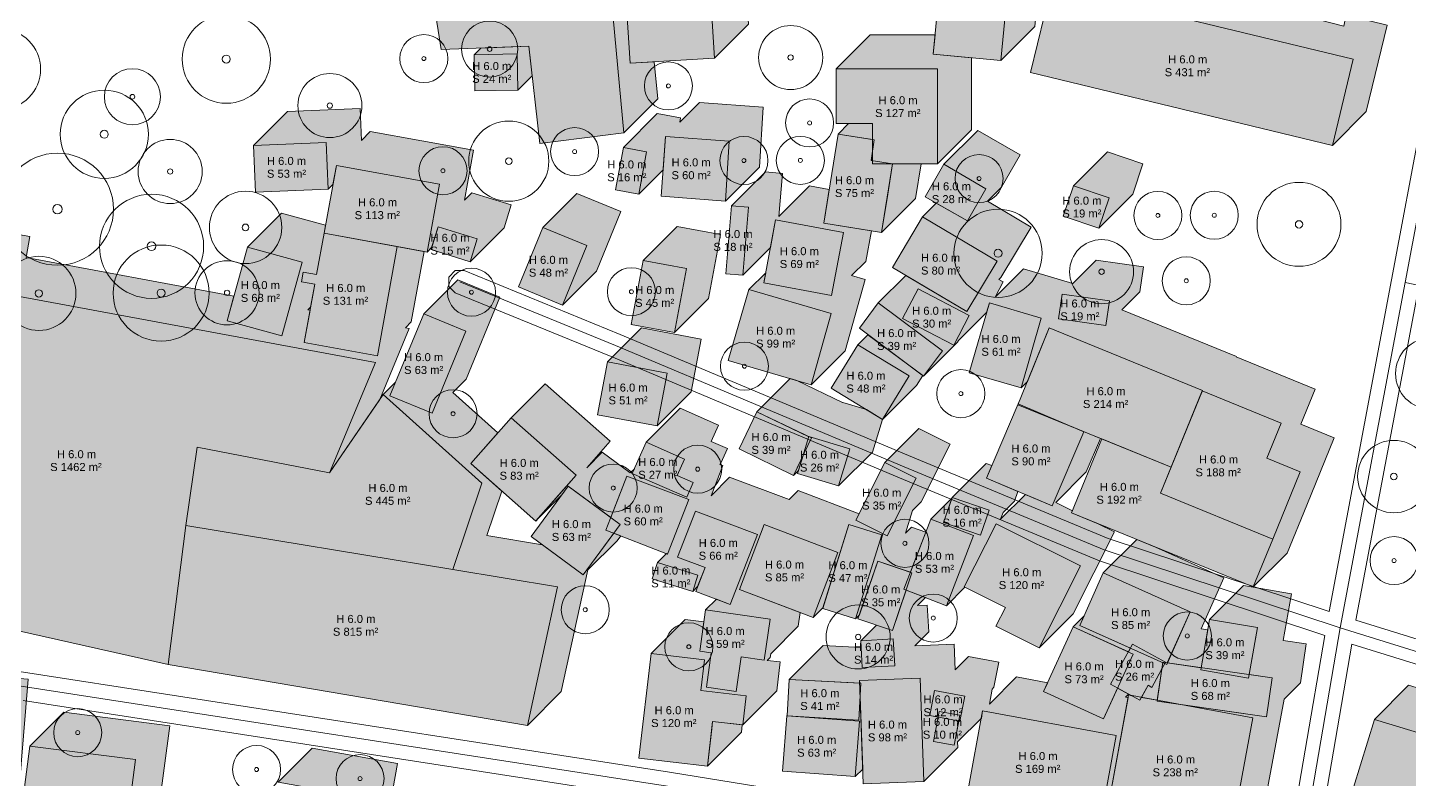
# Model space of a CAD drawing. Header units: metres. Extents: x -4 to 969, y -5 to 964.
# Drawn here: x 601.1 to 773.7, y 338.3 to 432.2 of the extents above; entities that cross this region are included whole.
import ezdxf

# ---------------------------------------------------------------- set-up
doc = ezdxf.new("R2010")
doc.units = ezdxf.units.M
doc.header["$MEASUREMENT"] = 0
for name, color, linetype, lineweight, true_color in [('TPX_BUILDING_AREAS_TEXT', 7, 'CONTINUOUS', 0, 0x000000), ('TPX_BUILDING_HEIGHTS_TEXT', 7, 'CONTINUOUS', 0, 0x000000), ('TPX_BUILDINGS', 7, 'CONTINUOUS', 0, 0x000000), ('TPX_BUILDINGS_HATCH', 7, 'CONTINUOUS', 0, 0xf0f0f0), ('TPX_BUILDINGS_SHADOWS_HATCH', 7, 'CONTINUOUS', 0, 0x000000), ('TPX_BUILDINGS_SHADOWS_OUTLINES', 7, 'CONTINUOUS', 0, 0x000000), ('TPX_ROADS_AXES', 7, 'CONTINUOUS', 0, 0x323232), ('TPX_ROADS_CONTOURS', 7, 'CONTINUOUS', 0, 0x646464), ('TPX_VEGETATION_TREES_INDIVIDUAL', 7, 'CONTINUOUS', 0, 0x136734)]:
    doc.layers.add(name, color=color, linetype=linetype, lineweight=lineweight, true_color=true_color)
doc.styles.add('TPX_TEXTE', font='arial.ttf')

# ---------------------------------------------------------------- blocks, each defined once
blk = doc.blocks.new('TREETR005_CR065')
at = {"layer": 'TPX_VEGETATION_TREES_INDIVIDUAL'}
for radius in [6.5, 0.542]:
    blk.add_circle((0, 0, 0.04), radius, dxfattribs=at)
blk = doc.blocks.new('TREETR003_CR040')
at = {"layer": 'TPX_VEGETATION_TREES_INDIVIDUAL'}
for radius in [4, 0.333]:
    blk.add_circle((0, 0, 0.04), radius, dxfattribs=at)
blk = doc.blocks.new('TREETR004_CR044')
at = {"layer": 'TPX_VEGETATION_TREES_INDIVIDUAL'}
for radius in [4.44, 0.417]:
    blk.add_circle((0, 0, 0.04), radius, dxfattribs=at)
blk = doc.blocks.new('TREETR003_CR030')
at = {"layer": 'TPX_VEGETATION_TREES_INDIVIDUAL'}
for radius in [3, 0.25]:
    blk.add_circle((0, 0, 0.04), radius, dxfattribs=at)
blk = doc.blocks.new('TREETR005_CR052')
at = {"layer": 'TPX_VEGETATION_TREES_INDIVIDUAL'}
for radius in [5.24, 0.458]:
    blk.add_circle((0, 0, 0.04), radius, dxfattribs=at)
blk = doc.blocks.new('TREETR005_CR060')
at = {"layer": 'TPX_VEGETATION_TREES_INDIVIDUAL'}
for radius in [6, 0.5]:
    blk.add_circle((0, 0, 0.04), radius, dxfattribs=at)
blk = doc.blocks.new('TREETR005_CR046')
at = {"layer": 'TPX_VEGETATION_TREES_INDIVIDUAL'}
for radius in [4.63, 0.458]:
    blk.add_circle((0, 0, 0.04), radius, dxfattribs=at)
blk = doc.blocks.new('TREETR003_CR035')
at = {"layer": 'TPX_VEGETATION_TREES_INDIVIDUAL'}
for radius in [3.5, 0.292]:
    blk.add_circle((0, 0, 0.04), radius, dxfattribs=at)
blk = doc.blocks.new('TREETR006_CR070')
at = {"layer": 'TPX_VEGETATION_TREES_INDIVIDUAL'}
for radius in [7, 0.583]:
    blk.add_circle((0, 0, 0.04), radius, dxfattribs=at)
blk = doc.blocks.new('TREETR005_CR055')
at = {"layer": 'TPX_VEGETATION_TREES_INDIVIDUAL'}
for radius in [5.51, 0.5]:
    blk.add_circle((0, 0, 0.04), radius, dxfattribs=at)
blk = doc.blocks.new('TREETR004_CR050')
at = {"layer": 'TPX_VEGETATION_TREES_INDIVIDUAL'}
for radius in [5, 0.417]:
    blk.add_circle((0, 0, 0.04), radius, dxfattribs=at)
blk = doc.blocks.new('TREETR004_CR045')
at = {"layer": 'TPX_VEGETATION_TREES_INDIVIDUAL'}
for radius in [4.52, 0.417]:
    blk.add_circle((0, 0, 0.04), radius, dxfattribs=at)

msp = doc.modelspace()

# ---------------------------------------------------------------- hatches: boundary and pattern name
at = {"layer": 'TPX_BUILDINGS_HATCH'}
for points in [[(673.31, 443.75), (650.85, 441.83), (652.8, 429.45), (663.73, 429.83), (665.12, 417.71), (675.6, 419.02), (673.31, 443.75)], [(685.92, 444.35), (675.38, 443.7), (676.39, 427.71), (686.93, 428.36), (685.92, 444.35)], [(715.29, 439.68), (714.26, 428.86), (722.72, 428.05), (723.76, 438.86), (715.29, 439.68)], [(729.03, 437.36), (726.41, 426.57), (764.12, 417.43), (766.72, 428.23), (729.03, 437.36)], [(662.3, 428.88), (656.9, 428.76), (657, 424.26), (662.38, 424.37), (662.3, 428.88)], [(702.15, 427.02), (702.15, 420.19), (706.66, 420.19), (706.66, 415.16), (714.8, 415.16), (714.81, 427.03), (702.15, 427.02)], [(638.44, 417.81), (629.34, 417.46), (629.58, 411.64), (638.67, 411.98), (638.44, 417.81)], [(680.83, 418.58), (680.26, 411.12), (688.3, 410.51), (688.78, 417.98), (680.83, 418.58)], [(702.37, 418.87), (700.58, 407.76), (707.81, 406.59), (709.19, 415.16), (706.49, 415.59), (706.9, 418.15), (702.37, 418.87)], [(675.55, 417.2), (674.56, 411.92), (677.48, 411.37), (678.46, 416.65), (675.55, 417.2)], [(639.7, 414.95), (638.16, 406.48), (651.05, 404.14), (652.6, 412.61), (639.7, 414.95)], [(715.58, 415.1), (713.24, 411.05), (718.53, 408.02), (720.85, 412.05), (715.58, 415.1)], [(731.78, 412.41), (730.49, 408.63), (734.94, 407.11), (736.22, 410.9), (731.78, 412.41)], [(689.06, 409.9), (688.37, 401.44), (690.49, 401.27), (691.18, 409.73), (689.06, 409.9)], [(694.57, 408.18), (693.09, 400.29), (701.57, 398.71), (703.04, 406.6), (694.57, 408.18)], [(712.92, 408.56), (709.16, 402.23), (718.45, 396.7), (722.26, 403.02), (712.92, 408.56)], [(635.57, 401.61), (635.35, 400.42), (637, 400.12), (635.68, 392.83), (644.82, 391.18), (647.3, 404.83), (638.16, 406.48), (637.22, 401.32), (635.57, 401.61)], [(652.4, 407.3), (651.53, 404.47), (656.43, 402.93), (657.31, 405.8), (652.4, 407.3)], [(665.51, 407.21), (662.45, 399.78), (667.95, 397.52), (671, 404.96), (665.51, 407.21)], [(628.59, 404.77), (626.04, 395.57), (632.88, 393.68), (635.43, 402.87), (628.59, 404.77)], [(678.04, 403.1), (676.54, 395.09), (681.95, 394.09), (683.44, 402.1), (678.04, 403.1)], [(596.7, 399.21), (589.57, 359.19), (618.67, 352.62), (620.9, 370), (622.31, 379.78), (638.84, 376.59), (644.57, 390.35), (596.7, 399.21)], [(691.23, 399.46), (688.65, 390.58), (699.03, 387.57), (701.53, 396.46), (691.23, 399.46)], [(712.36, 399.53), (710.43, 395.83), (716.85, 392.5), (718.76, 396.2), (712.36, 399.53)], [(730.36, 398.88), (729.92, 395.79), (735.84, 394.95), (736.28, 398.05), (730.36, 398.88)], [(707.4, 397.79), (705.03, 394.62), (713.05, 388.65), (715.4, 391.82), (707.4, 397.79)], [(721.28, 397.78), (718.75, 389.08), (725.25, 387.2), (727.76, 395.9), (721.28, 397.78)], [(650.62, 396.41), (646.4, 386.18), (651.66, 384.03), (655.89, 394.26), (650.62, 396.41)], [(728.74, 394.67), (724.84, 385.08), (743.98, 377.28), (747.88, 386.87), (728.74, 394.67)], [(704.85, 392.56), (701.52, 387.14), (707.92, 383.24), (711.26, 388.67), (704.85, 392.56)], [(673.57, 390.42), (672.34, 383.81), (679.78, 382.43), (681.01, 389.03), (673.57, 390.42)], [(747.86, 386.81), (742.65, 374.03), (756.69, 368.31), (760.1, 376.71), (755.95, 378.41), (757.74, 382.79), (747.86, 386.81)], [(622.31, 379.78), (620.9, 370), (654.26, 364.49), (657.87, 375.3), (645.54, 386.34), (638.84, 376.59), (622.31, 379.78)], [(724.86, 385.18), (720.93, 375.92), (729.13, 372.44), (733.06, 381.7), (724.86, 385.18)], [(661.54, 383.46), (656.48, 377.72), (664.6, 370.55), (669.66, 376.3), (661.54, 383.46)], [(692.24, 384.21), (690, 379.56), (696.81, 376.26), (699.04, 380.93), (692.24, 384.21)], [(678.39, 380.41), (676.67, 376.49), (683.49, 373.52), (684.29, 375.35), (682.29, 376.23), (683.19, 378.29), (678.39, 380.41)], [(698.72, 381.12), (697.31, 376.5), (702.44, 374.93), (703.85, 379.56), (698.72, 381.12)], [(735.31, 380.82), (731.53, 371.57), (754.24, 362.32), (756.69, 368.31), (742.65, 374.03), (743.98, 377.28), (735.31, 380.82)], [(708.2, 377.88), (704.59, 370.67), (708.51, 368.7), (712.13, 375.91), (708.2, 377.88)], [(668.66, 374.9), (664.03, 368.63), (670.52, 363.85), (675.14, 370.12), (668.66, 374.9)], [(675.99, 376.15), (673.38, 369.43), (681.07, 366.43), (683.73, 373.25), (675.99, 376.15)], [(716.64, 373.5), (715.56, 370.39), (720.18, 368.8), (721.25, 371.9), (716.64, 373.5)], [(684.56, 371.77), (682.32, 366.05), (685.76, 364.74), (684.59, 361.77), (688.9, 360.15), (692.31, 368.88), (684.56, 371.77)], [(620.9, 370), (618.67, 352.62), (663.56, 345.02), (667.33, 362.32), (654.26, 364.49), (620.9, 370)], [(693.16, 370.13), (690.07, 362.02), (699.27, 358.52), (702.35, 366.61), (693.16, 370.13)], [(703.73, 370.13), (700.45, 359.63), (704.53, 358.35), (707.82, 368.85), (703.73, 370.13)], [(713.97, 370.79), (710.6, 362.03), (715.92, 359.98), (719.29, 368.74), (713.97, 370.79)], [(722.13, 370.22), (718.12, 362.32), (723.28, 359.74), (722.1, 357.43), (727.48, 354.73), (732.66, 364.95), (722.13, 370.22)], [(679.82, 365.39), (679.17, 363.34), (684.21, 361.75), (684.85, 363.79), (679.82, 365.39)], [(707.32, 365.54), (704.86, 358.33), (709.16, 356.87), (711.6, 364.1), (707.32, 365.54)], [(735.5, 364.08), (732.57, 357.52), (743.42, 352.66), (746.34, 359.22), (735.5, 364.08)], [(685.83, 359.46), (685.09, 354.3), (686.53, 354.11), (685.92, 349.82), (689.66, 349.28), (690.27, 353.58), (693.15, 353.18), (693.88, 358.32), (685.83, 359.46)], [(731.74, 357.35), (728.05, 349.26), (735.54, 345.84), (739.23, 353.95), (731.74, 357.35)], [(748.78, 358.28), (747.69, 351.98), (753.66, 350.95), (754.76, 357.24), (748.78, 358.28)], [(709.26, 355.83), (705.22, 355.6), (705.4, 352.26), (709.45, 352.48), (709.26, 355.83)], [(679.03, 354.01), (677.5, 340.95), (686.05, 339.95), (686.7, 345.54), (690.47, 345.1), (690.9, 348.72), (685.24, 349.38), (685.7, 353.24), (679.03, 354.01)], [(739.16, 355.16), (736.42, 350.17), (740.07, 348.18), (741.1, 350.04), (741.55, 349.78), (743.26, 352.93), (739.16, 355.16)], [(742.92, 352.92), (742.23, 348.05), (755.9, 346.12), (756.58, 350.99), (742.92, 352.92)], [(696.28, 350.78), (696.02, 346.23), (704.98, 345.71), (705.23, 350.3), (696.28, 350.78)], [(712.63, 350.92), (705.06, 350.64), (705.52, 337.76), (713.09, 338.03), (712.63, 350.92)], [(714.43, 349.41), (713.83, 346.26), (717.6, 345.55), (718.2, 348.7), (714.43, 349.41)], [(738.67, 348.84), (735.93, 333.98), (751.45, 331.12), (754.19, 345.97), (738.67, 348.84)], [(695.96, 346.22), (695.44, 339.31), (704.51, 338.64), (705.03, 345.55), (695.96, 346.22)], [(714.99, 346.79), (714.29, 343.04), (716.88, 342.56), (717.58, 346.32), (714.99, 346.79)], [(720.43, 346.84), (718.63, 337.04), (735.33, 333.98), (737.13, 343.77), (720.43, 346.84)], [(769.4, 345.79), (766.77, 337.27), (785.02, 331.72), (787.65, 340.25), (769.4, 345.79)], [(601.42, 342.46), (600.04, 331.88), (613.25, 330.18), (614.63, 340.76), (601.42, 342.46)]]:
    msp.add_hatch(color=256, dxfattribs=at).paths.add_polyline_path(points)
at = {"layer": 'TPX_BUILDINGS_SHADOWS_HATCH'}
for points in [[(732.54, 440.88), (729.03, 437.36), (766.72, 428.23), (764.12, 417.43), (768.36, 421.68), (770.97, 432.48), (766.7, 433.51), (769.77, 436.59), (775.42, 464.66), (736.65, 468.68), (732.41, 464.44), (771.18, 460.41), (765.53, 432.34), (732.54, 440.88)], [(655.09, 446.07), (650.85, 441.83), (673.31, 443.75), (675.6, 419.02), (679.84, 423.26), (679.41, 427.9), (676.39, 427.71), (675.38, 443.7), (685.92, 444.35), (686.93, 428.36), (691.17, 432.61), (690.16, 448.59), (682.91, 448.15), (684.09, 449.33), (680.93, 448.8), (681.31, 446.55), (675.08, 445.51), (674.71, 447.75), (655.09, 446.07)], [(719.53, 443.92), (715.29, 439.68), (723.76, 438.86), (722.72, 428.05), (726.97, 432.3), (728, 443.1), (719.53, 443.92)], [(657.76, 429.62), (656.9, 428.76), (662.3, 428.88), (662.38, 424.37), (664.15, 426.13), (663.73, 429.83), (657.76, 429.62)], [(706.39, 431.27), (702.15, 427.02), (714.81, 427.03), (714.8, 415.16), (719.04, 419.4), (719.05, 428.4), (714.26, 428.86), (714.49, 431.27), (706.39, 431.27)], [(633.59, 421.71), (629.34, 417.46), (638.44, 417.81), (638.67, 411.98), (639.27, 412.58), (639.7, 414.95), (652.6, 412.61), (651.05, 404.14), (651.6, 404.7), (652.4, 407.3), (657.31, 405.8), (656.43, 402.93), (660.68, 407.17), (661.55, 410.04), (656.64, 411.54), (655.7, 410.6), (656.84, 416.85), (643.94, 419.19), (642.84, 418.09), (642.69, 422.05), (633.59, 421.71)], [(679.79, 421.44), (675.55, 417.2), (678.46, 416.65), (677.48, 411.37), (680.51, 414.41), (680.83, 418.58), (688.78, 417.98), (688.3, 410.51), (692.54, 414.75), (693.03, 422.23), (685.07, 422.82), (682.6, 420.35), (682.7, 420.89), (679.79, 421.44)], [(703.69, 420.19), (702.37, 418.87), (706.66, 418.18), (706.66, 420.19), (703.69, 420.19)], [(706.66, 416.69), (706.49, 415.59), (706.66, 415.56), (706.66, 416.69)], [(736.02, 416.65), (731.78, 412.41), (736.22, 410.9), (734.94, 407.11), (739.18, 411.35), (740.46, 415.14), (736.02, 416.65)], [(708.59, 411.39), (707.81, 406.59), (712.06, 410.84), (712.75, 415.16), (709.17, 415.16), (709.19, 415.16), (708.59, 411.39)], [(693.3, 414.14), (689.06, 409.9), (691.18, 409.73), (690.49, 401.27), (693.92, 404.69), (694.57, 408.18), (703.04, 406.6), (701.57, 398.71), (693.09, 400.29), (693.33, 401.55), (691.23, 399.46), (701.53, 396.46), (699.03, 387.57), (703.27, 391.81), (705.77, 400.7), (704.06, 401.2), (705.82, 402.96), (706.53, 406.8), (700.58, 407.76), (701.26, 411.97), (698.81, 412.42), (694.99, 408.6), (695.43, 413.97), (693.3, 414.14)], [(669.75, 411.46), (665.51, 407.21), (671, 404.96), (667.95, 397.52), (672.19, 401.77), (675.25, 409.21), (669.75, 411.46)], [(682.28, 407.35), (678.04, 403.1), (683.44, 402.1), (681.95, 394.09), (686.19, 398.33), (687.68, 406.34), (682.28, 407.35)], [(647.1, 387.9), (645.54, 386.34), (657.87, 375.3), (654.26, 364.49), (667.33, 362.32), (663.56, 345.02), (667.8, 349.26), (671.11, 364.45), (674.76, 368.09), (675.22, 368.71), (674.35, 369.05), (670.52, 363.85), (665.45, 367.58), (658.51, 368.73), (660.36, 374.29), (656.48, 377.72), (659.86, 381.56), (654.23, 386.6), (655.9, 388.27), (660.13, 398.5), (654.86, 400.66), (650.62, 396.41), (655.89, 394.26), (651.66, 384.03), (646.4, 386.18), (647.1, 387.9)], [(677.82, 394.66), (673.57, 390.42), (681.01, 389.03), (679.78, 382.43), (684.03, 386.67), (685.26, 393.28), (677.82, 394.66)], [(706.11, 393.82), (704.85, 392.56), (711.26, 388.67), (707.92, 383.24), (712.17, 387.48), (712.94, 388.73), (706.11, 393.82)], [(665.78, 387.7), (661.54, 383.46), (669.66, 376.3), (664.6, 370.56), (667.86, 373.82), (668.66, 374.9), (673.98, 370.98), (675.99, 376.15), (683.73, 373.25), (681.07, 366.43), (680.92, 366.49), (679.82, 365.39), (684.85, 363.79), (684.21, 361.75), (684.83, 362.37), (685.76, 364.74), (682.32, 366.05), (684.56, 371.77), (692.31, 368.88), (688.9, 360.15), (687.17, 360.8), (685.83, 359.46), (693.88, 358.32), (693.15, 353.18), (690.27, 353.58), (689.66, 349.28), (685.92, 349.82), (686.53, 354.11), (685.09, 354.3), (685.62, 357.98), (683.27, 358.25), (679.03, 354.01), (685.7, 353.24), (685.24, 349.38), (690.9, 348.72), (690.47, 345.1), (694.71, 349.34), (695.14, 352.97), (693.53, 353.15), (693.9, 353.53), (693.97, 353.99), (697.39, 357.42), (697.64, 359.14), (690.07, 362.02), (693.16, 370.13), (702.35, 366.61), (699.27, 358.52), (700.48, 359.73), (703.73, 370.13), (707.82, 368.85), (704.53, 358.35), (705.04, 358.86), (707.32, 365.54), (711.42, 364.16), (713.35, 369.18), (711.56, 369.79), (710.79, 369.02), (711.68, 371.87), (712.76, 372.94), (716.37, 380.15), (712.45, 382.12), (708.2, 377.88), (712.13, 375.91), (708.51, 368.7), (704.59, 370.67), (704.99, 371.47), (697.4, 374.37), (696.26, 373.23), (688.8, 376.02), (686.5, 373.71), (687.97, 377.49), (687.6, 377.63), (687.73, 377.76), (688.54, 379.6), (686.53, 380.48), (687.43, 382.54), (682.63, 384.66), (678.39, 380.41), (683.19, 378.29), (682.29, 376.23), (684.29, 375.35), (683.49, 373.52), (676.67, 376.49), (676.93, 377.09), (676.4, 376.56), (672.9, 379.14), (670.97, 377.21), (673.9, 380.54), (665.78, 387.7)], [(696.37, 388.34), (692.24, 384.21), (698.71, 381.08), (698.72, 381.12), (703.85, 379.56), (702.44, 374.93), (706.68, 379.17), (707.92, 383.24), (705.91, 384.47), (702.96, 385.37), (702.93, 385.34), (697.23, 388.09), (696.37, 388.34)], [(724.89, 385.21), (724.86, 385.18), (724.88, 385.17), (724.89, 385.21)], [(716.61, 373.44), (713.97, 370.79), (719.29, 368.74), (715.92, 359.98), (718.21, 362.28), (718.12, 362.32), (722.13, 370.22), (732.66, 364.95), (727.48, 354.73), (731.72, 358.97), (736.9, 369.2), (734.86, 370.22), (731.53, 371.57), (731.64, 371.83), (729.56, 372.87), (733.38, 376.68), (735.16, 380.88), (731.13, 382.51), (733.06, 381.7), (729.13, 372.44), (725.78, 373.87), (722.68, 370.77), (723.01, 371.64), (724.42, 373.04), (724.84, 374.26), (720.93, 375.92), (721.6, 377.49), (720.88, 377.74), (716.64, 373.5), (721.25, 371.9), (720.18, 368.8), (715.56, 370.39), (716.61, 373.44)], [(698, 378.75), (696.81, 376.26), (697.43, 376.88), (698, 378.75)], [(739.68, 368.25), (735.5, 364.08), (746.34, 359.22), (743.49, 352.84), (747.73, 352.24), (748.55, 356.96), (747.73, 357.08), (750.58, 363.46), (742.02, 367.3), (739.68, 368.25)], [(755.9, 346.12), (745.2, 347.63), (754.19, 345.97), (751.45, 331.12), (755.69, 335.37), (758.08, 348.3), (760.14, 350.36), (760.83, 355.23), (757.98, 355.63), (759, 361.48), (753.02, 362.52), (748.78, 358.28), (754.76, 357.24), (753.74, 351.39), (756.58, 350.99), (755.9, 346.12)], [(733.11, 358.72), (731.74, 357.35), (738.64, 354.21), (738.9, 354.69), (732.57, 357.52), (733.11, 358.72)], [(741.1, 350.04), (740.27, 348.54), (742.25, 348.18), (742.8, 352.09), (741.55, 349.78), (741.1, 350.04)], [(738.74, 348.9), (738.67, 348.84), (738.95, 348.78), (738.74, 348.9)], [(773.64, 350.04), (769.4, 345.79), (787.65, 340.25), (785.02, 331.72), (789.26, 335.96), (791.89, 344.49), (773.64, 350.04)], [(696.02, 346.27), (695.96, 346.22), (705.03, 345.55), (704.51, 338.64), (705.46, 339.59), (705.13, 348.61), (704.98, 345.71), (696.02, 346.23), (696.02, 346.27)], [(686.59, 344.62), (686.05, 339.95), (690.29, 344.19), (690.4, 345.1), (686.7, 345.54), (686.59, 344.62)], [(636.68, 342.2), (632.44, 337.95), (643.1, 336.04), (642.01, 330), (641.27, 330.13), (637.75, 326.61), (644.06, 326.42), (643.64, 312.61), (647.88, 316.85), (648.3, 330.66), (642.84, 330.83), (646.25, 334.24), (647.34, 340.28), (636.68, 342.2)]]:
    msp.add_hatch(color=256, dxfattribs=at).paths.add_polyline_path(points)
h = msp.add_hatch(color=256, dxfattribs=at)
h.paths.add_polyline_path([(526.35, 418.36), (523.04, 415.05), (545.63, 417.41), (562.34, 421.46), (565.96, 409.11), (563.72, 408.57), (563.14, 407.99), (576.91, 405.41), (597.16, 401.86), (596.7, 399.21), (644.57, 390.35), (638.84, 376.59), (645.13, 385.73), (648.81, 394.59), (648.32, 394.68), (649.06, 395.42), (650.66, 404.22), (647.29, 404.83), (644.82, 391.18), (635.68, 392.83), (636.41, 396.89), (636.14, 396.94), (636.49, 397.28), (637, 400.12), (635.35, 400.42), (635.57, 401.61), (637.22, 401.32), (638.16, 406.48), (638.34, 407.48), (632.83, 409.01), (628.59, 404.77), (635.43, 402.87), (632.88, 393.68), (626.04, 395.57), (626.9, 398.65), (600.94, 403.46), (601.4, 406.1), (581.16, 409.65), (575.77, 410.66), (579.43, 414.32), (577.19, 423.24), (586.04, 425.43), (589.01, 413.61), (593.25, 417.85), (590.29, 429.68), (581.43, 427.49), (578.78, 424.83), (577.53, 424.48), (577.3, 424.24), (577.13, 425.03), (569.98, 423.46), (568.7, 427.83), (559.06, 425.49), (559.92, 426.35), (557.7, 434.84), (555.33, 434.22), (556.47, 435.35), (555.29, 439.24), (555.55, 439.5), (552.2, 450.75), (547.1, 449.23), (546.66, 448.79), (546.03, 450.65), (542.52, 449.47), (540.09, 447.04), (533.47, 445.3), (529.23, 441.05), (538.63, 443.54), (541.82, 431.51), (542.63, 432.33), (538.28, 445.23), (541.79, 446.41), (545.83, 434.46), (545.97, 434.51), (542.85, 444.99), (547.95, 446.5), (551.3, 435.26), (551, 435.16), (552.22, 431.11), (547.35, 429.61), (547.5, 429.04), (553.46, 430.6), (555.68, 422.11), (547.37, 419.95), (544.58, 430.69), (546.56, 431.2), (546.21, 432.32), (545.93, 432.04), (541.17, 431.34), (536.26, 430.04), (532.42, 429.02), (532.15, 430.02), (527.75, 429.38), (523.51, 425.14), (543.25, 428.02), (544.29, 420.97), (526.35, 418.36)])
h.paths.add_polyline_path([(564.97, 419.05), (572.88, 420.79), (575.19, 410.08), (567.27, 408.37), (564.97, 419.05)], flags=16)
h.paths.add_polyline_path([(573.29, 420.23), (577.17, 421.34), (579.1, 414.61), (575.23, 413.49), (573.29, 420.23)], flags=16)
h = msp.add_hatch(color=256, dxfattribs=at)
h.paths.add_polyline_path([(710.84, 401.23), (707.4, 397.79), (715.4, 391.82), (713.05, 388.65), (717.29, 392.89), (717.43, 393.08), (720.93, 396.58), (721.28, 397.78), (727.76, 395.9), (725.25, 387.2), (726.02, 387.97), (728.74, 394.67), (747.88, 386.87), (746.07, 382.4), (747.86, 386.81), (757.74, 382.79), (755.95, 378.41), (760.1, 376.71), (756.69, 368.31), (754.24, 362.32), (758.48, 366.56), (760.93, 372.55), (764.34, 380.95), (760.19, 382.65), (761.98, 387.04), (752.11, 391.06), (752.13, 391.11), (737.82, 396.94), (740.08, 399.19), (740.52, 402.29), (734.61, 403.13), (731.71, 400.23), (725.52, 402.03), (722.01, 398.52), (723, 400.44), (722.47, 400.72), (722.7, 400.95), (726.5, 407.26), (721.03, 410.51), (722.77, 412.26), (725.1, 416.29), (719.82, 419.34), (715.58, 415.1), (720.85, 412.05), (718.53, 408.02), (714.62, 410.26), (712.92, 408.56), (722.26, 403.02), (718.45, 396.7), (710.84, 401.23)])
h.paths.add_polyline_path([(710.43, 395.83), (712.36, 399.53), (718.76, 396.2), (716.85, 392.5), (710.43, 395.83)], flags=16)
h.paths.add_polyline_path([(729.92, 395.79), (730.36, 398.88), (736.28, 398.05), (735.84, 394.95), (729.92, 395.79)], flags=16)
h = msp.add_hatch(color=256, dxfattribs=at)
h.paths.add_polyline_path([(516.91, 364.98), (512.67, 360.74), (522.99, 358.75), (517.62, 331.19), (521.86, 335.44), (522.02, 336.25), (519.59, 336.66), (523.25, 357.95), (530.7, 356.69), (527.04, 335.4), (527.3, 335.66), (530.94, 356.69), (539.79, 355.34), (567.58, 351.14), (564.06, 324.31), (526.49, 325.87), (524.97, 324.36), (538.89, 324.36), (538.9, 306.97), (540.09, 308.16), (540.74, 323.95), (563.68, 323.02), (563, 306.73), (564.76, 308.49), (565.94, 330.37), (579.54, 326.61), (577.98, 306.63), (582.22, 310.87), (582.49, 314.28), (583.16, 326), (595.15, 325.33), (594.02, 305.43), (597.98, 309.4), (597.98, 311.91), (619.63, 311.91), (619.63, 303.55), (602.12, 303.55), (599.27, 300.71), (621.62, 301.6), (641.16, 296.18), (650.03, 285.93), (649.55, 275.48), (653.8, 279.72), (654.18, 288.08), (650.03, 288.26), (650.33, 294.73), (645.41, 300.42), (632.35, 304.04), (635.17, 306.86), (636.08, 317.3), (636.52, 322.38), (634.46, 322.56), (634.8, 322.9), (634.94, 324.81), (634.08, 324.88), (636.2, 326.99), (636.51, 330.98), (631.34, 331.9), (631.87, 334.83), (626.52, 335.26), (623.34, 332.08), (616.54, 333.47), (617.49, 334.42), (618.88, 345), (605.67, 346.7), (601.42, 342.46), (614.63, 340.76), (613.25, 330.18), (605.61, 331.16), (605.1, 330.66), (607.05, 330.5), (606.61, 324.73), (608.61, 326.73), (609.24, 329.85), (620.9, 327.47), (619.41, 320.42), (612.54, 321.82), (612.27, 318.66), (617.3, 318.26), (616.84, 312.37), (609.06, 312.97), (609.32, 316.16), (602.23, 316.16), (598.41, 312.34), (599.4, 329.57), (599, 329.6), (599.49, 330.09), (601.2, 350.8), (594.26, 351.35), (590.02, 347.11), (596.95, 346.56), (595.25, 325.85), (588.32, 326.42), (588.63, 330.18), (587.4, 330.25), (583.43, 326.27), (583.79, 330.86), (581.58, 331.47), (582.96, 332.84), (586.15, 351.35), (573.3, 353.54), (571.32, 351.57), (571.83, 355.38), (544.03, 359.58), (535.18, 360.93), (534.89, 360.64), (534.94, 360.93), (527.49, 362.19), (526.98, 361.68), (527.23, 363), (516.91, 364.98)])
h.paths.add_polyline_path([(565.87, 330.79), (569.06, 349.3), (581.91, 347.11), (578.72, 328.6), (565.87, 330.79)], flags=16)
h.paths.add_polyline_path([(620.41, 303.53), (621.32, 313.97), (623.54, 313.78), (623.76, 316.41), (623.51, 316.15), (620.63, 316.15), (621.08, 316.61), (621.55, 322.5), (621.5, 322.51), (621.62, 322.63), (622.27, 331.01), (632.55, 330.2), (631.95, 322.75), (628.61, 323), (628.44, 320.75), (630.7, 320.57), (630.55, 318.65), (624.27, 319.15), (623.97, 318.85), (632.27, 318.14), (631.84, 313.06), (630.93, 302.62), (620.41, 303.53)], flags=16)
h = msp.add_hatch(color=256, dxfattribs=at)
h.paths.add_polyline_path([(700.52, 355.03), (696.28, 350.78), (705.07, 350.31), (705.06, 350.64), (712.63, 350.92), (713.09, 338.03), (717.33, 342.27), (717.31, 342.99), (720.27, 345.96), (720.43, 346.84), (737.13, 343.77), (735.33, 333.98), (736.07, 334.71), (738.61, 348.52), (738.28, 348.58), (738.65, 348.95), (737.29, 349.69), (735.54, 345.84), (728.05, 349.26), (728.56, 350.37), (724.68, 351.08), (721.28, 347.69), (721.64, 349.58), (721.84, 349.79), (722.44, 352.94), (718.67, 353.65), (716.98, 351.97), (716.87, 355.16), (711.95, 354.98), (713.69, 356.72), (713.5, 360.07), (712.29, 360), (713.29, 361), (710.87, 361.92), (709.16, 356.87), (707.17, 357.55), (705.22, 355.6), (709.26, 355.83), (709.45, 352.48), (705.4, 352.26), (705.26, 354.77), (700.52, 355.03)])
h.paths.add_polyline_path([(713.83, 346.26), (714.43, 349.41), (718.2, 348.7), (717.6, 345.55), (717.44, 345.58), (716.88, 342.56), (714.29, 343.04), (714.86, 346.06), (713.83, 346.26)], flags=16)

# ---------------------------------------------------------------- linework, layer by layer
at = {"layer": 'TPX_BUILDINGS', "elevation": 0.04}
for points in [[(673.31, 443.75), (650.85, 441.83), (652.8, 429.45), (663.73, 429.83), (665.12, 417.71), (675.6, 419.02)], [(685.92, 444.35), (675.38, 443.7), (676.39, 427.71), (686.93, 428.36)], [(715.29, 439.68), (714.26, 428.86), (722.72, 428.05), (723.76, 438.86)], [(729.03, 437.36), (726.41, 426.57), (764.12, 417.43), (766.72, 428.23)], [(662.3, 428.88), (656.9, 428.76), (657, 424.26), (662.38, 424.37)], [(702.15, 427.02), (702.15, 420.19), (706.66, 420.19), (706.66, 415.16), (714.8, 415.16), (714.81, 427.03)], [(638.44, 417.81), (629.34, 417.46), (629.58, 411.64), (638.67, 411.98)], [(680.83, 418.58), (680.26, 411.12), (688.3, 410.51), (688.78, 417.98)], [(702.37, 418.87), (700.58, 407.76), (707.81, 406.59), (709.19, 415.16), (706.49, 415.59), (706.9, 418.15)], [(675.55, 417.2), (674.56, 411.92), (677.48, 411.37), (678.46, 416.65)], [(639.7, 414.95), (638.16, 406.48), (651.05, 404.14), (652.6, 412.61)], [(715.58, 415.1), (713.24, 411.05), (718.53, 408.02), (720.85, 412.05)], [(731.78, 412.41), (730.49, 408.63), (734.94, 407.11), (736.22, 410.9)], [(689.06, 409.9), (688.37, 401.44), (690.49, 401.27), (691.18, 409.73)], [(694.57, 408.18), (693.09, 400.29), (701.57, 398.71), (703.04, 406.6)], [(712.92, 408.56), (709.16, 402.23), (718.45, 396.7), (722.26, 403.02)], [(635.57, 401.61), (635.35, 400.42), (637, 400.12), (635.68, 392.83), (644.82, 391.18), (647.3, 404.83), (638.16, 406.48), (637.22, 401.32)], [(652.4, 407.3), (651.53, 404.47), (656.43, 402.93), (657.31, 405.8)], [(665.51, 407.21), (662.45, 399.78), (667.95, 397.52), (671, 404.96)], [(628.59, 404.77), (626.04, 395.57), (632.88, 393.68), (635.43, 402.87)], [(678.04, 403.1), (676.54, 395.09), (681.95, 394.09), (683.44, 402.1)], [(596.7, 399.21), (589.57, 359.19), (618.67, 352.62), (620.9, 370), (622.31, 379.78), (638.84, 376.59), (644.57, 390.35)], [(691.23, 399.46), (688.65, 390.58), (699.03, 387.57), (701.53, 396.46)], [(712.36, 399.53), (710.43, 395.83), (716.85, 392.5), (718.76, 396.2)], [(730.36, 398.88), (729.92, 395.79), (735.84, 394.95), (736.28, 398.05)], [(707.4, 397.79), (705.03, 394.62), (713.05, 388.65), (715.4, 391.82)], [(721.28, 397.78), (718.75, 389.08), (725.25, 387.2), (727.76, 395.9)], [(650.62, 396.41), (646.4, 386.18), (651.66, 384.03), (655.89, 394.26)], [(728.74, 394.67), (724.84, 385.08), (743.98, 377.28), (747.88, 386.87)], [(704.85, 392.56), (701.52, 387.14), (707.92, 383.24), (711.26, 388.67)], [(673.57, 390.42), (672.34, 383.81), (679.78, 382.43), (681.01, 389.03)], [(747.86, 386.81), (742.65, 374.03), (756.69, 368.31), (760.1, 376.71), (755.95, 378.41), (757.74, 382.79)], [(622.31, 379.78), (620.9, 370), (654.26, 364.49), (657.87, 375.3), (645.54, 386.34), (638.84, 376.59)], [(724.86, 385.18), (720.93, 375.92), (729.13, 372.44), (733.06, 381.7)], [(661.54, 383.46), (656.48, 377.72), (664.6, 370.55), (669.66, 376.3)], [(692.24, 384.21), (690, 379.56), (696.81, 376.26), (699.04, 380.93)], [(678.39, 380.41), (676.67, 376.49), (683.49, 373.52), (684.29, 375.35), (682.29, 376.23), (683.19, 378.29)], [(698.72, 381.12), (697.31, 376.5), (702.44, 374.93), (703.85, 379.56)], [(735.31, 380.82), (731.53, 371.57), (754.24, 362.32), (756.69, 368.31), (742.65, 374.03), (743.98, 377.28)], [(708.2, 377.88), (704.59, 370.67), (708.51, 368.7), (712.13, 375.91)], [(668.66, 374.9), (664.03, 368.63), (670.52, 363.85), (675.14, 370.12)], [(675.99, 376.15), (673.38, 369.43), (681.07, 366.43), (683.73, 373.25)], [(716.64, 373.5), (715.56, 370.39), (720.18, 368.8), (721.25, 371.9)], [(684.56, 371.77), (682.32, 366.05), (685.76, 364.74), (684.59, 361.77), (688.9, 360.15), (692.31, 368.88)], [(620.9, 370), (618.67, 352.62), (663.56, 345.02), (667.33, 362.32), (654.26, 364.49)], [(693.16, 370.13), (690.07, 362.02), (699.27, 358.52), (702.35, 366.61)], [(703.73, 370.13), (700.45, 359.63), (704.53, 358.35), (707.82, 368.85)], [(713.97, 370.79), (710.6, 362.03), (715.92, 359.98), (719.29, 368.74)], [(722.13, 370.22), (718.12, 362.32), (723.28, 359.74), (722.1, 357.43), (727.48, 354.73), (732.66, 364.95)], [(679.82, 365.39), (679.17, 363.34), (684.21, 361.75), (684.85, 363.79)], [(707.32, 365.54), (704.86, 358.33), (709.16, 356.87), (711.6, 364.1)], [(735.5, 364.08), (732.57, 357.52), (743.42, 352.66), (746.34, 359.22)], [(685.83, 359.46), (685.09, 354.3), (686.53, 354.11), (685.92, 349.82), (689.66, 349.28), (690.27, 353.58), (693.15, 353.18), (693.88, 358.32)], [(731.74, 357.35), (728.05, 349.26), (735.54, 345.84), (739.23, 353.95)], [(748.78, 358.28), (747.69, 351.98), (753.66, 350.95), (754.76, 357.24)], [(709.26, 355.83), (705.22, 355.6), (705.4, 352.26), (709.45, 352.48)], [(679.03, 354.01), (677.5, 340.95), (686.05, 339.95), (686.7, 345.54), (690.47, 345.1), (690.9, 348.72), (685.24, 349.38), (685.7, 353.24)], [(739.16, 355.16), (736.42, 350.17), (740.07, 348.18), (741.1, 350.04), (741.55, 349.78), (743.26, 352.93)], [(742.92, 352.92), (742.23, 348.05), (755.9, 346.12), (756.58, 350.99)], [(696.28, 350.78), (696.02, 346.23), (704.98, 345.71), (705.23, 350.3)], [(712.63, 350.92), (705.06, 350.64), (705.52, 337.76), (713.09, 338.03)], [(714.43, 349.41), (713.83, 346.26), (717.6, 345.55), (718.2, 348.7)], [(738.67, 348.84), (735.93, 333.98), (751.45, 331.12), (754.19, 345.97)], [(695.96, 346.22), (695.44, 339.31), (704.51, 338.64), (705.03, 345.55)], [(714.99, 346.79), (714.29, 343.04), (716.88, 342.56), (717.58, 346.32)], [(720.43, 346.84), (718.63, 337.04), (735.33, 333.98), (737.13, 343.77)], [(769.4, 345.79), (766.77, 337.27), (785.02, 331.72), (787.65, 340.25)], [(601.42, 342.46), (600.04, 331.88), (613.25, 330.18), (614.63, 340.76)]]:
    msp.add_lwpolyline(points, close=True, dxfattribs=at)
at = {"layer": 'TPX_BUILDINGS_SHADOWS_OUTLINES', "elevation": 0.04}
for points in [[(732.54, 440.88), (729.03, 437.36), (766.72, 428.23), (764.12, 417.43), (768.36, 421.68), (770.97, 432.48), (766.7, 433.51), (769.77, 436.59), (775.42, 464.66), (736.65, 468.68), (732.41, 464.44), (771.18, 460.41), (765.53, 432.34)], [(655.09, 446.07), (650.85, 441.83), (673.31, 443.75), (675.6, 419.02), (679.84, 423.26), (679.41, 427.9), (676.39, 427.71), (675.38, 443.7), (685.92, 444.35), (686.93, 428.36), (691.17, 432.61), (690.16, 448.59), (682.91, 448.15), (684.09, 449.33), (680.93, 448.8), (681.31, 446.55), (675.08, 445.51), (674.71, 447.75)], [(719.53, 443.92), (715.29, 439.68), (723.76, 438.86), (722.72, 428.05), (726.97, 432.3), (728, 443.1)], [(657.76, 429.62), (656.9, 428.76), (662.3, 428.88), (662.38, 424.37), (664.15, 426.13), (663.73, 429.83)], [(706.39, 431.27), (702.15, 427.02), (714.81, 427.03), (714.8, 415.16), (719.04, 419.4), (719.05, 428.4), (714.26, 428.86), (714.49, 431.27)], [(633.59, 421.71), (629.34, 417.46), (638.44, 417.81), (638.67, 411.98), (639.27, 412.58), (639.7, 414.95), (652.6, 412.61), (651.05, 404.14), (651.6, 404.7), (652.4, 407.3), (657.31, 405.8), (656.43, 402.93), (660.68, 407.17), (661.55, 410.04), (656.64, 411.54), (655.7, 410.6), (656.84, 416.85), (643.94, 419.19), (642.84, 418.09), (642.69, 422.05)], [(679.79, 421.44), (675.55, 417.2), (678.46, 416.65), (677.48, 411.37), (680.51, 414.41), (680.83, 418.58), (688.78, 417.98), (688.3, 410.51), (692.54, 414.75), (693.03, 422.23), (685.07, 422.82), (682.6, 420.35), (682.7, 420.89)], [(703.69, 420.19), (702.37, 418.87), (706.66, 418.18), (706.66, 420.19)], [(710.84, 401.23), (707.4, 397.79), (715.4, 391.82), (713.05, 388.65), (717.29, 392.89), (717.43, 393.08), (720.93, 396.58), (721.28, 397.78), (727.76, 395.9), (725.25, 387.2), (726.02, 387.97), (728.74, 394.67), (747.88, 386.87), (746.07, 382.4), (747.86, 386.81), (757.74, 382.79), (755.95, 378.41), (760.1, 376.71), (756.69, 368.31), (754.24, 362.32), (758.48, 366.56), (760.93, 372.55), (764.34, 380.95), (760.19, 382.65), (761.98, 387.04), (752.11, 391.06), (752.13, 391.11), (737.82, 396.94), (740.08, 399.19), (740.52, 402.29), (734.61, 403.13), (731.71, 400.23), (725.52, 402.03), (722.01, 398.52), (723, 400.44), (722.47, 400.72), (722.7, 400.95), (726.5, 407.26), (721.03, 410.51), (722.77, 412.26), (725.1, 416.29), (719.82, 419.34), (715.58, 415.1), (720.85, 412.05), (718.53, 408.02), (714.62, 410.26), (712.92, 408.56), (722.26, 403.02), (718.45, 396.7)], [(706.66, 416.69), (706.49, 415.59), (706.66, 415.56)], [(736.02, 416.65), (731.78, 412.41), (736.22, 410.9), (734.94, 407.11), (739.18, 411.35), (740.46, 415.14)], [(708.59, 411.39), (707.81, 406.59), (712.06, 410.84), (712.75, 415.16), (709.17, 415.16), (709.19, 415.16)], [(693.3, 414.14), (689.06, 409.9), (691.18, 409.73), (690.49, 401.27), (693.92, 404.69), (694.57, 408.18), (703.04, 406.6), (701.57, 398.71), (693.09, 400.29), (693.33, 401.55), (691.23, 399.46), (701.53, 396.46), (699.03, 387.57), (703.27, 391.81), (705.77, 400.7), (704.06, 401.2), (705.82, 402.96), (706.53, 406.8), (700.58, 407.76), (701.26, 411.97), (698.81, 412.42), (694.99, 408.6), (695.43, 413.97)], [(669.75, 411.46), (665.51, 407.21), (671, 404.96), (667.95, 397.52), (672.19, 401.77), (675.25, 409.21)], [(682.28, 407.35), (678.04, 403.1), (683.44, 402.1), (681.95, 394.09), (686.19, 398.33), (687.68, 406.34)], [(647.1, 387.9), (645.54, 386.34), (657.87, 375.3), (654.26, 364.49), (667.33, 362.32), (663.56, 345.02), (667.8, 349.26), (671.11, 364.45), (674.76, 368.09), (675.22, 368.71), (674.35, 369.05), (670.52, 363.85), (665.45, 367.58), (658.51, 368.73), (660.36, 374.29), (656.48, 377.72), (659.86, 381.56), (654.23, 386.6), (655.9, 388.27), (660.13, 398.5), (654.86, 400.66), (650.62, 396.41), (655.89, 394.26), (651.66, 384.03), (646.4, 386.18)], [(710.43, 395.83), (712.36, 399.53), (718.76, 396.2), (716.85, 392.5)], [(729.92, 395.79), (730.36, 398.88), (736.28, 398.05), (735.84, 394.95)], [(677.82, 394.66), (673.57, 390.42), (681.01, 389.03), (679.78, 382.43), (684.03, 386.67), (685.26, 393.28)], [(706.11, 393.82), (704.85, 392.56), (711.26, 388.67), (707.92, 383.24), (712.17, 387.48), (712.94, 388.73)], [(665.78, 387.7), (661.54, 383.46), (669.66, 376.3), (664.6, 370.56), (667.86, 373.82), (668.66, 374.9), (673.98, 370.98), (675.99, 376.15), (683.73, 373.25), (681.07, 366.43), (680.92, 366.49), (679.82, 365.39), (684.85, 363.79), (684.21, 361.75), (684.83, 362.37), (685.76, 364.74), (682.32, 366.05), (684.56, 371.77), (692.31, 368.88), (688.9, 360.15), (687.17, 360.8), (685.83, 359.46), (693.88, 358.32), (693.15, 353.18), (690.27, 353.58), (689.66, 349.28), (685.92, 349.82), (686.53, 354.11), (685.09, 354.3), (685.62, 357.98), (683.27, 358.25), (679.03, 354.01), (685.7, 353.24), (685.24, 349.38), (690.9, 348.72), (690.47, 345.1), (694.71, 349.34), (695.14, 352.97), (693.53, 353.15), (693.9, 353.53), (693.97, 353.99), (697.39, 357.42), (697.64, 359.14), (690.07, 362.02), (693.16, 370.13), (702.35, 366.61), (699.27, 358.52), (700.48, 359.73), (703.73, 370.13), (707.82, 368.85), (704.53, 358.35), (705.04, 358.86), (707.32, 365.54), (711.42, 364.16), (713.35, 369.18), (711.56, 369.79), (710.79, 369.02), (711.68, 371.87), (712.76, 372.94), (716.37, 380.15), (712.45, 382.12), (708.2, 377.88), (712.13, 375.91), (708.51, 368.7), (704.59, 370.67), (704.99, 371.47), (697.4, 374.37), (696.26, 373.23), (688.8, 376.02), (686.5, 373.71), (687.97, 377.49), (687.6, 377.63), (687.73, 377.76), (688.54, 379.6), (686.53, 380.48), (687.43, 382.54), (682.63, 384.66), (678.39, 380.41), (683.19, 378.29), (682.29, 376.23), (684.29, 375.35), (683.49, 373.52), (676.67, 376.49), (676.93, 377.09), (676.4, 376.56), (672.9, 379.14), (670.97, 377.21), (673.9, 380.54)], [(696.37, 388.34), (692.24, 384.21), (698.71, 381.08), (698.72, 381.12), (703.85, 379.56), (702.44, 374.93), (706.68, 379.17), (707.92, 383.24), (705.91, 384.47), (702.96, 385.37), (702.93, 385.34), (697.23, 388.09)], [(724.89, 385.21), (724.86, 385.18), (724.88, 385.17)], [(716.61, 373.44), (713.97, 370.79), (719.29, 368.74), (715.92, 359.98), (718.21, 362.28), (718.12, 362.32), (722.13, 370.22), (732.66, 364.95), (727.48, 354.73), (731.72, 358.97), (736.9, 369.2), (734.86, 370.22), (731.53, 371.57), (731.64, 371.83), (729.56, 372.87), (733.38, 376.68), (735.16, 380.88), (731.13, 382.51), (733.06, 381.7), (729.13, 372.44), (725.78, 373.87), (722.68, 370.77), (723.01, 371.64), (724.42, 373.04), (724.84, 374.26), (720.93, 375.92), (721.6, 377.49), (720.88, 377.74), (716.64, 373.5), (721.25, 371.9), (720.18, 368.8), (715.56, 370.39)], [(698, 378.75), (696.81, 376.26), (697.43, 376.88)], [(739.68, 368.25), (735.5, 364.08), (746.34, 359.22), (743.49, 352.84), (747.73, 352.24), (748.55, 356.96), (747.73, 357.08), (750.58, 363.46), (742.02, 367.3)], [(755.9, 346.12), (745.2, 347.63), (754.19, 345.97), (751.45, 331.12), (755.69, 335.37), (758.08, 348.3), (760.14, 350.36), (760.83, 355.23), (757.98, 355.63), (759, 361.48), (753.02, 362.52), (748.78, 358.28), (754.76, 357.24), (753.74, 351.39), (756.58, 350.99)], [(733.11, 358.72), (731.74, 357.35), (738.64, 354.21), (738.9, 354.69), (732.57, 357.52)], [(741.1, 350.04), (740.27, 348.54), (742.25, 348.18), (742.8, 352.09), (741.55, 349.78)], [(713.83, 346.26), (714.43, 349.41), (718.2, 348.7), (717.6, 345.55), (717.44, 345.58), (716.88, 342.56), (714.29, 343.04), (714.86, 346.06)], [(738.74, 348.9), (738.67, 348.84), (738.95, 348.78)], [(773.64, 350.04), (769.4, 345.79), (787.65, 340.25), (785.02, 331.72), (789.26, 335.96), (791.89, 344.49)], [(696.02, 346.27), (695.96, 346.22), (705.03, 345.55), (704.51, 338.64), (705.46, 339.59), (705.13, 348.61), (704.98, 345.71), (696.02, 346.23)], [(686.59, 344.62), (686.05, 339.95), (690.29, 344.19), (690.4, 345.1), (686.7, 345.54)], [(636.68, 342.2), (632.44, 337.95), (643.1, 336.04), (642.01, 330), (641.27, 330.13), (637.75, 326.61), (644.06, 326.42), (643.64, 312.61), (647.88, 316.85), (648.3, 330.66), (642.84, 330.83), (646.25, 334.24), (647.34, 340.28)]]:
    msp.add_lwpolyline(points, close=True, dxfattribs=at)
for points in [[(596.7, 399.21), (644.57, 390.35), (638.84, 376.59), (645.13, 385.73), (648.81, 394.59), (648.32, 394.68), (649.06, 395.42), (650.66, 404.22), (647.29, 404.83), (644.82, 391.18), (635.68, 392.83), (636.41, 396.89), (636.14, 396.94), (636.49, 397.28), (637, 400.12), (635.35, 400.42), (635.57, 401.61), (637.22, 401.32), (638.16, 406.48), (638.34, 407.48), (632.83, 409.01), (628.59, 404.77), (635.43, 402.87), (632.88, 393.68), (626.04, 395.57), (626.9, 398.65), (600.94, 403.46), (601.4, 406.1), (581.16, 409.65)], [(736.07, 334.71), (738.61, 348.52), (738.28, 348.58), (738.65, 348.95), (737.29, 349.69), (735.54, 345.84), (728.05, 349.26), (728.56, 350.37), (724.68, 351.08), (721.28, 347.69), (721.64, 349.58), (721.84, 349.79), (722.44, 352.94), (718.67, 353.65), (716.98, 351.97), (716.87, 355.16), (711.95, 354.98), (713.69, 356.72), (713.5, 360.07), (712.29, 360), (713.29, 361), (710.87, 361.92), (709.16, 356.87), (707.17, 357.55), (705.22, 355.6), (709.26, 355.83), (709.45, 352.48), (705.4, 352.26), (705.26, 354.77), (700.52, 355.03), (696.28, 350.78), (705.07, 350.31), (705.06, 350.64), (712.63, 350.92), (713.09, 338.03), (717.33, 342.27), (717.31, 342.99), (720.27, 345.96), (720.43, 346.84), (737.13, 343.77), (735.33, 333.98)], [(599.49, 330.09), (601.2, 350.8), (594.26, 351.35)], [(617.49, 334.42), (618.88, 345), (605.67, 346.7), (601.42, 342.46), (614.63, 340.76), (613.25, 330.18)]]:
    msp.add_lwpolyline(points, dxfattribs=at)
at = {"layer": 'TPX_ROADS_AXES', "elevation": 0.03}
for points in [[(765.1, 357.2), (773.22, 400.33), (777.02, 420.47), (787.21, 472.65), (790.46, 490.77)], [(655.12, 400.44), (674.59, 392.47), (710.61, 377.33), (735.61, 366.96), (765.1, 357.2)], [(806.05, 390.22), (784.54, 397.95), (773.22, 400.33)], [(758.79, 320.29), (759.99, 327.31), (765.1, 357.2)], [(844.24, 326.01), (821.53, 339.7), (765.1, 357.2)], [(599.26, 350.11), (681.06, 337.45)]]:
    msp.add_lwpolyline(points, dxfattribs=at)
at = {"layer": 'TPX_ROADS_CONTOURS', "elevation": 0.03}
for points in [[(775.3, 420.8), (771.5, 400.66), (763.7, 359.25), (736.13, 368.37), (711.19, 378.72), (675.17, 393.85), (655.68, 401.83), (654.54, 401.82), (653.73, 401.01), (653.73, 399.86), (654.55, 399.05), (674.01, 391.08), (710.03, 375.95), (735.04, 365.58), (735.14, 365.54), (763.16, 356.27), (758.26, 327.61), (757.49, 323.06), (751.45, 326.55), (750.91, 326.76), (715.75, 333.61), (715.7, 333.62), (681.33, 339.18), (599.54, 351.84)], [(600.58, 348.14), (679.28, 335.95), (668.54, 273.74), (605.04, 278.07), (603.95, 277.7), (603.44, 276.67), (603.81, 275.58), (604.84, 275.07), (667.95, 270.78), (664.93, 257.1), (662.37, 245.48), (653.41, 221.47), (648.42, 210.44), (642.26, 197.9), (623.41, 160.6), (575.52, 180.25)]]:
    msp.add_lwpolyline(points, dxfattribs=at)
for points in [[(767.06, 358.17), (774.65, 398.5), (784.13, 396.51), (805.54, 388.81), (805.6, 388.81), (805.64, 388.77), (818.16, 385.29), (827.72, 379.55), (832.67, 376), (845.79, 363.99), (845.99, 363.84), (851.87, 360.05), (852.02, 359.97), (856.88, 357.58), (857.19, 357.47), (877.96, 352.51), (876.27, 330.71), (844.23, 327.77), (822.31, 340.99), (821.97, 341.14)], [(760.8, 321.67), (761.71, 327.02), (766.53, 355.19), (820.91, 338.33), (839.58, 327.07), (820.47, 324.14), (798.15, 321.84), (778.88, 319.86), (769.13, 320.01)]]:
    msp.add_lwpolyline(points, close=True, dxfattribs=at)

# ---------------------------------------------------------------- block references
at = {"layer": 'TPX_VEGETATION_TREES_INDIVIDUAL'}
for name, p in [('TREETR005_CR055', (625.95, 428.23, 0.04)), ('TREETR004_CR050', (597.76, 426.98, 0.04)), ('TREETR003_CR035', (658.85, 429.49, 0.04)), ('TREETR003_CR040', (696.45, 428.43, 0.04)), ('TREETR003_CR030', (650.63, 428.3, 0.04)), ('TREETR003_CR035', (614.22, 423.53, 0.04)), ('TREETR003_CR040', (638.89, 422.43, 0.04)), ('TREETR003_CR030', (681.18, 424.88, 0.04)), ('TREETR005_CR055', (610.71, 418.85, 0.04)), ('TREETR003_CR030', (698.82, 420.26, 0.04)), ('TREETR004_CR050', (661.24, 415.49, 0.04)), ('TREETR003_CR030', (669.46, 416.68, 0.04)), ('TREETR003_CR040', (618.94, 414.2, 0.04)), ('TREETR003_CR030', (690.61, 415.57, 0.04)), ('TREETR003_CR030', (697.66, 415.59, 0.04)), ('TREETR006_CR070', (604.86, 409.49, 0.04)), ('TREETR003_CR030', (653.02, 414.3, 0.04)), ('TREETR003_CR030', (719.99, 413.32, 0.04)), ('TREETR005_CR052', (759.95, 407.6, 0.04)), ('TREETR005_CR065', (616.62, 404.86, 0.04)), ('TREETR004_CR045', (628.36, 407.22, 0.04)), ('TREETR003_CR030', (742.32, 408.71, 0.04)), ('TREETR003_CR030', (749.37, 408.73, 0.04)), ('TREETR005_CR055', (722.36, 403.99, 0.04)), ('TREETR003_CR040', (735.29, 401.69, 0.04)), ('TREETR005_CR060', (617.81, 399.02, 0.04)), ('TREETR005_CR046', (602.54, 398.98, 0.04)), ('TREETR003_CR040', (626.04, 399.05, 0.04)), ('TREETR003_CR030', (676.56, 399.19, 0.04)), ('TREETR003_CR030', (745.87, 400.55, 0.04)), ('TREETR003_CR030', (656.58, 399.13, 0.04)), ('TREETR003_CR030', (690.68, 389.89, 0.04)), ('TREETR004_CR044', (776.45, 388.97, 0.04)), ('TREETR003_CR030', (717.71, 386.46, 0.04)), ('TREETR003_CR030', (654.28, 383.95, 0.04)), ('TREETR003_CR030', (684.84, 377.03, 0.04)), ('TREETR004_CR045', (771.79, 376.11, 0.04)), ('TREETR003_CR030', (674.28, 374.67, 0.04)), ('TREETR003_CR030', (710.72, 367.77, 0.04)), ('TREETR003_CR030', (771.82, 365.61, 0.04)), ('TREETR003_CR030', (670.79, 359.48, 0.04)), ('TREETR003_CR030', (714.27, 358.44, 0.04)), ('TREETR003_CR040', (704.88, 356.08, 0.04)), ('TREETR003_CR030', (746, 356.2, 0.04)), ('TREETR003_CR030', (683.73, 354.85, 0.04)), ('TREETR003_CR030', (607.39, 344.13, 0.04)), ('TREETR003_CR030', (629.73, 339.53, 0.04)), ('TREETR003_CR030', (642.66, 338.39, 0.04))]:
    msp.add_blockref(name, p, dxfattribs=at)

# ---------------------------------------------------------------- texts
at = {"layer": 'TPX_BUILDING_AREAS_TEXT', "style": 'TPX_TEXTE'}
for s, p in [('S 431 m²', (743.17, 426.1, 0.05)), ('S 24 m²', (656.67, 425.27, 0.05)), ('S 127 m²', (707, 421, 0.05)), ('S 53 m²', (631.03, 413.42, 0.05)), ('S 60 m²', (681.57, 413.24, 0.05)), ('S 16 m²', (673.54, 412.98, 0.05)), ('S 75 m²', (701.98, 411.01, 0.05)), ('S 28 m²', (714.08, 410.25, 0.05)), ('S 113 m²', (641.98, 408.25, 0.05)), ('S 19 m²', (730.38, 408.46, 0.05)), ('S 15 m²', (651.45, 403.82, 0.05)), ('S 18 m²', (686.8, 404.29, 0.05)), ('S 69 m²', (695.09, 402.15, 0.05)), ('S 80 m²', (712.73, 401.33, 0.05)), ('S 48 m²', (663.75, 401.07, 0.05)), ('S 68 m²', (627.76, 397.92, 0.05)), ('S 131 m²', (638.01, 397.56, 0.05)), ('S 45 m²', (677.02, 397.3, 0.05)), ('S 30 m²', (711.62, 394.71, 0.05)), ('S 19 m²', (730.13, 395.62, 0.05)), ('S 99 m²', (692.13, 392.21, 0.05)), ('S 39 m²', (707.24, 391.92, 0.05)), ('S 61 m²', (720.28, 391.19, 0.05)), ('S 63 m²', (648.16, 388.92, 0.05)), ('S 48 m²', (703.41, 386.6, 0.05)), ('S 51 m²', (673.7, 385.12, 0.05)), ('S 214 m²', (732.96, 384.67, 0.05)), ('S 39 m²', (691.55, 378.94, 0.05)), ('S 90 m²', (724.02, 377.51, 0.05)), ('S 1462 m²', (603.95, 376.8, 0.05)), ('S 83 m²', (660.09, 375.71, 0.05)), ('S 27 m²', (677.41, 375.83, 0.05)), ('S 26 m²', (697.61, 376.73, 0.05)), ('S 188 m²', (747.02, 376.14, 0.05)), ('S 445 m²', (643.28, 372.58, 0.05)), ('S 35 m²', (705.38, 371.99, 0.05)), ('S 192 m²', (734.64, 372.72, 0.05)), ('S 60 m²', (675.58, 370.01, 0.05)), ('S 16 m²', (715.43, 369.85, 0.05)), ('S 63 m²', (666.61, 368.07, 0.05)), ('S 66 m²', (684.96, 365.72, 0.05)), ('S 53 m²', (711.97, 364.09, 0.05)), ('S 11 m²', (679.04, 362.27, 0.05)), ('S 85 m²', (693.24, 363.02, 0.05)), ('S 47 m²', (701.16, 362.94, 0.05)), ('S 120 m²', (722.45, 362.06, 0.05)), ('S 35 m²', (705.26, 359.91, 0.05)), ('S 85 m²', (736.48, 357.07, 0.05)), ('S 815 m²', (639.27, 356.23, 0.05)), ('S 59 m²', (685.82, 354.72, 0.05)), ('S 39 m²', (748.25, 353.31, 0.05)), ('S 14 m²', (704.36, 352.74, 0.05)), ('S 73 m²', (730.66, 350.3, 0.05)), ('S 26 m²', (736.97, 350.62, 0.05)), ('S 68 m²', (746.43, 348.22, 0.05)), ('S 41 m²', (697.65, 346.96, 0.05)), ('S 12 m²', (713.04, 346.18, 0.05)), ('S 120 m²', (679.02, 344.83, 0.05)), ('S 98 m²', (706.1, 343.04, 0.05)), ('S 10 m²', (712.96, 343.38, 0.05)), ('S 63 m²', (697.26, 341.13, 0.05)), ('S 169 m²', (724.48, 339.11, 0.05)), ('S 238 m²', (741.66, 338.68, 0.05))]:
    msp.add_text(s, height=1, dxfattribs=at).set_placement(p)
at = {"layer": 'TPX_BUILDING_HEIGHTS_TEXT', "style": 'TPX_TEXTE'}
for p in [(743.6, 427.7, 0.05), (656.67, 426.87, 0.05), (707.42, 422.6, 0.05), (631.03, 415.02, 0.05), (673.54, 414.58, 0.05), (681.57, 414.84, 0.05), (701.98, 412.61, 0.05), (714.08, 411.85, 0.05), (642.4, 409.85, 0.05), (730.38, 410.06, 0.05), (651.45, 405.42, 0.05), (686.8, 405.89, 0.05), (695.09, 403.75, 0.05), (712.73, 402.93, 0.05), (663.75, 402.67, 0.05), (627.76, 399.52, 0.05), (638.43, 399.16, 0.05), (677.02, 398.9, 0.05), (711.62, 396.31, 0.05), (730.13, 397.22, 0.05), (692.13, 393.81, 0.05), (707.24, 393.52, 0.05), (720.28, 392.79, 0.05), (648.16, 390.52, 0.05), (703.41, 388.2, 0.05), (673.7, 386.72, 0.05), (733.39, 386.27, 0.05), (691.55, 380.54, 0.05), (724.02, 379.11, 0.05), (604.8, 378.4, 0.05), (660.09, 377.31, 0.05), (677.41, 377.43, 0.05), (697.61, 378.33, 0.05), (747.45, 377.74, 0.05), (643.7, 374.18, 0.05), (705.38, 373.59, 0.05), (735.06, 374.32, 0.05), (675.58, 371.61, 0.05), (715.43, 371.45, 0.05), (666.61, 369.67, 0.05), (684.96, 367.32, 0.05), (711.97, 365.69, 0.05), (679.04, 363.87, 0.05), (693.24, 364.62, 0.05), (701.16, 364.54, 0.05), (722.87, 363.66, 0.05), (705.26, 361.51, 0.05), (736.48, 358.67, 0.05), (639.69, 357.83, 0.05), (685.82, 356.32, 0.05), (748.25, 354.91, 0.05), (704.36, 354.34, 0.05), (730.66, 351.9, 0.05), (736.97, 352.22, 0.05), (746.43, 349.82, 0.05), (697.65, 348.56, 0.05), (713.04, 347.78, 0.05), (679.45, 346.43, 0.05), (706.1, 344.64, 0.05), (712.96, 344.98, 0.05), (697.26, 342.73, 0.05), (724.91, 340.71, 0.05), (742.08, 340.28, 0.05)]:
    msp.add_text('H 6.0 m', height=1, dxfattribs=at).set_placement(p)

doc.saveas('drawing.dxf')
